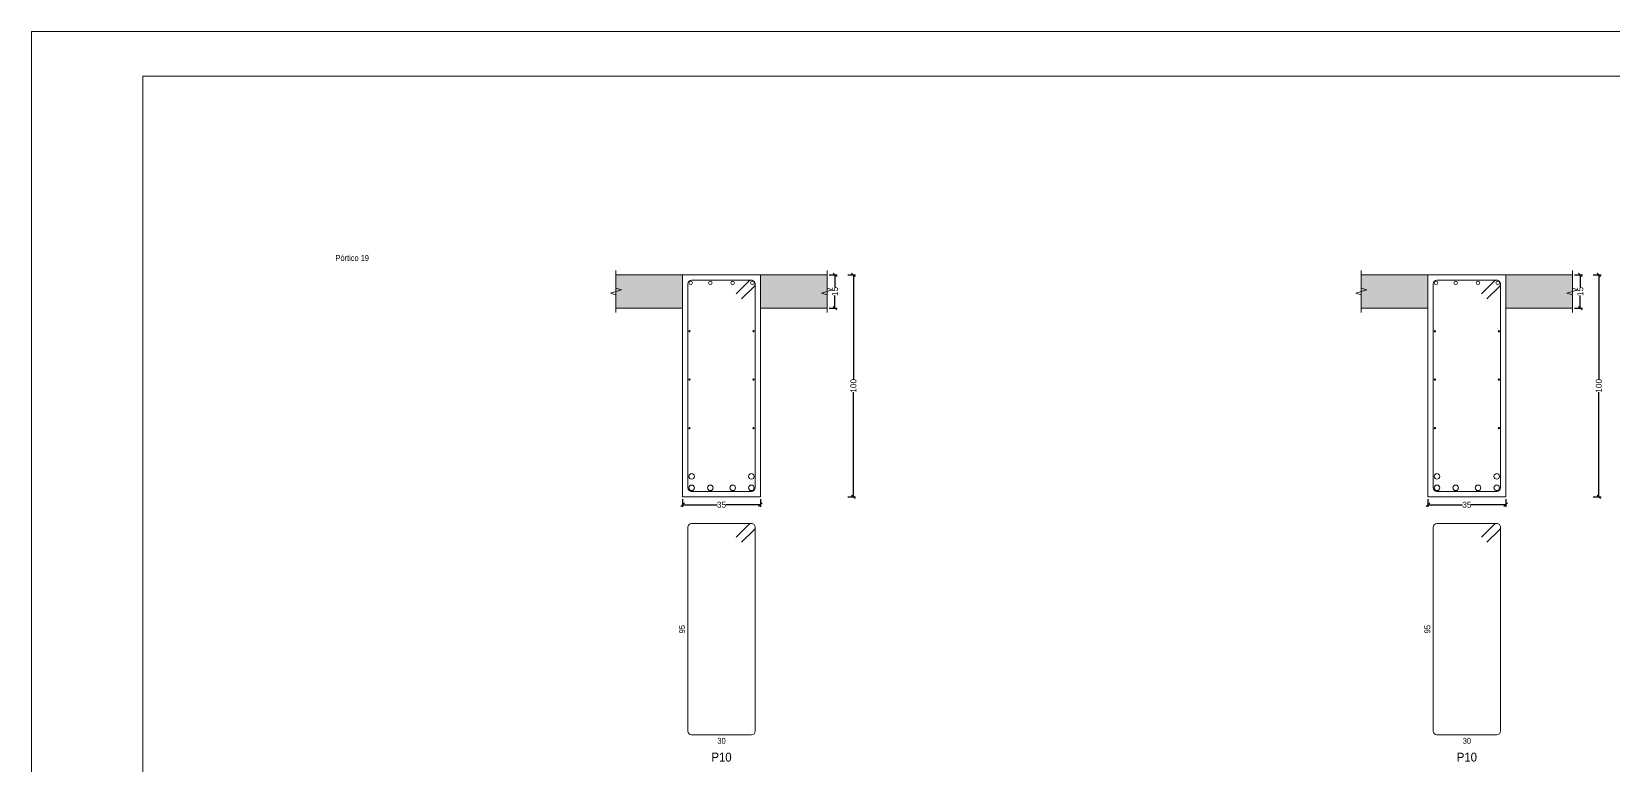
# Model space of a CAD drawing. Header units: millimetres. Extents: x 3 to 479, y -191 to 120.
# Drawn here: x 100.33 to 135.92, y -112.58 to -96.06 of the extents above; entities that cross this region are included whole.
import ezdxf
from ezdxf.enums import TextEntityAlignment as Align

# ---------------------------------------------------------------- set-up
doc = ezdxf.new("R2010")
doc.units = ezdxf.units.MM
for name, color, linetype, lineweight in [('ALZ_REF_REFERENCIA_PORTICO', 3, 'Continuous', 9), ('ARM_LONGITUDINAL_Ø16', 212, 'Continuous', 9), ('ARM_LONGITUDINAL_Ø25', 20, 'Continuous', 9), ('ARM_LONGITUDINAL_Ø6', 151, 'Continuous', 9), ('ARM_TRANSVERSAL_Ø8', 32, 'Continuous', 9), ('RECUAD_LIMITES', 2, 'Continuous', 0), ('RECUAD_MARCO', 1, 'Continuous', 20), ('SEC_CONT_FORJADOS_SECCION', 8, 'Continuous', 9), ('SEC_CONT_VIG_HORMIGON_SECCION', 2, 'Continuous', 9), ('SEC_COTAS_SEC_DIM_VIGA', 122, 'Continuous', 0), ('SEC_COTAS_TEXTOS_DESPIECE_ESTRIBADO', 122, 'Continuous', 0), ('SEC_REF_TXT_POSICIONES_ARM_ESTRIBOS', 1, 'Continuous', 9)]:
    doc.layers.add(name, color=color, linetype=linetype, lineweight=lineweight)
doc.styles.add('CYPETXT_0.2_romans', font='arial.ttf', dxfattribs={"height": 0.133333})
doc.styles.add('CYPETXT_romans', font='arial.ttf', dxfattribs={"height": 0.2})
doc.dimstyles.new('cype_oblique', dxfattribs={"dimtxt": 0.18, "dimasz": 0.18, "dimexe": 0.05, "dimexo": 0.05, "dimgap": 0, "dimtad": 0, "dimdec": 4, "dimzin": 0, "dimdsep": 46, "dimtxsty": 'CYPETXT_0.2_romans', "dimblk": 'OBLIQUE', "dimtsz": 0.04, "dimcen": 0.09, "dimadec": 0, "dimazin": 0, "dimtfac": 1, "dimtdec": 4, "dimtofl": 0, "dimtmove": 2, "dimatfit": 3, "dimfxl": 1, "dimtolj": 1, "dimtzin": 0, "dimarcsym": 0})

# ---------------------------------------------------------------- blocks, each defined once
blk = doc.blocks.new('*D697')
at = {"layer": 'Defpoints', "color": 0, "transparency": 16777216}
for p in [(114.978, -106.534), (116.728, -106.534), (116.728, -106.711)]:
    blk.add_point(p, dxfattribs=at)
at = {"layer": 'SEC_COTAS_SEC_DIM_VIGA', "color": 0, "lineweight": -2, "transparency": 16777216}
for p, q in [((114.938, -106.751), (115.018, -106.671)), ((114.978, -106.584), (114.978, -106.761)), ((114.978, -106.711), (115.757, -106.711)), ((116.728, -106.711), (115.949, -106.711)), ((116.688, -106.751), (116.768, -106.671)), ((116.728, -106.584), (116.728, -106.761))]:
    blk.add_line(p, q, dxfattribs=at)
at = {"layer": 'SEC_COTAS_SEC_DIM_VIGA', "color": 0, "transparency": 16777216, "insert": (115.853, -106.711), "char_height": 0.1333, "attachment_point": 5, "style": 'CYPETXT_0.2_romans'}
blk.add_mtext('\\A1;35', dxfattribs=at)
blk = doc.blocks.new('_OBLIQUE')
at = {"color": 0, "linetype": 'ByBlock', "lineweight": -2}
blk.add_line((-0.5, -0.5), (0.5, 0.5), dxfattribs=at)
blk = doc.blocks.new('*D698')
at = {"layer": 'Defpoints', "color": 0, "transparency": 16777216}
for p in [(118.228, -101.534), (118.405, -101.534), (118.228, -102.284)]:
    blk.add_point(p, dxfattribs=at)
at = {"layer": 'SEC_COTAS_SEC_DIM_VIGA', "color": 0, "lineweight": -2, "transparency": 16777216}
for p, q in [((118.278, -101.534), (118.455, -101.534)), ((118.445, -101.574), (118.365, -101.494)), ((118.405, -101.534), (118.405, -101.819)), ((118.405, -102.284), (118.405, -101.999)), ((118.278, -102.284), (118.455, -102.284)), ((118.445, -102.324), (118.365, -102.244))]:
    blk.add_line(p, q, dxfattribs=at)
at = {"layer": 'SEC_COTAS_SEC_DIM_VIGA', "color": 0, "transparency": 16777216, "insert": (118.405, -101.909), "char_height": 0.1333, "attachment_point": 5, "rotation": 90, "style": 'CYPETXT_0.2_romans'}
blk.add_mtext('\\A1;15', dxfattribs=at)
blk = doc.blocks.new('*D699')
at = {"layer": 'Defpoints', "color": 0, "transparency": 16777216}
for p in [(118.644, -101.534), (118.821, -101.534), (118.644, -106.534)]:
    blk.add_point(p, dxfattribs=at)
at = {"layer": 'SEC_COTAS_SEC_DIM_VIGA', "color": 0, "lineweight": -2, "transparency": 16777216}
for p, q in [((118.694, -101.534), (118.871, -101.534)), ((118.861, -101.574), (118.781, -101.494)), ((118.821, -101.534), (118.821, -103.893)), ((118.821, -106.534), (118.821, -104.175)), ((118.694, -106.534), (118.871, -106.534)), ((118.861, -106.574), (118.781, -106.494))]:
    blk.add_line(p, q, dxfattribs=at)
at = {"layer": 'SEC_COTAS_SEC_DIM_VIGA', "color": 0, "transparency": 16777216, "insert": (118.821, -104.034), "char_height": 0.1333, "attachment_point": 5, "rotation": 90, "style": 'CYPETXT_0.2_romans'}
blk.add_mtext('\\A1;100', dxfattribs=at)
blk = doc.blocks.new('*D700')
at = {"layer": 'Defpoints', "color": 0, "transparency": 16777216}
for p in [(131.748, -106.534), (133.498, -106.534), (133.498, -106.711)]:
    blk.add_point(p, dxfattribs=at)
at = {"layer": 'SEC_COTAS_SEC_DIM_VIGA', "color": 0, "lineweight": -2, "transparency": 16777216}
for p, q in [((131.708, -106.751), (131.788, -106.671)), ((131.748, -106.584), (131.748, -106.761)), ((131.748, -106.711), (132.527, -106.711)), ((133.498, -106.711), (132.719, -106.711)), ((133.458, -106.751), (133.538, -106.671)), ((133.498, -106.584), (133.498, -106.761))]:
    blk.add_line(p, q, dxfattribs=at)
at = {"layer": 'SEC_COTAS_SEC_DIM_VIGA', "color": 0, "transparency": 16777216, "insert": (132.623, -106.711), "char_height": 0.1333, "attachment_point": 5, "style": 'CYPETXT_0.2_romans'}
blk.add_mtext('\\A1;35', dxfattribs=at)
blk = doc.blocks.new('*D701')
at = {"layer": 'Defpoints', "color": 0, "transparency": 16777216}
for p in [(134.998, -101.534), (135.175, -101.534), (134.998, -102.284)]:
    blk.add_point(p, dxfattribs=at)
at = {"layer": 'SEC_COTAS_SEC_DIM_VIGA', "color": 0, "lineweight": -2, "transparency": 16777216}
for p, q in [((135.048, -101.534), (135.225, -101.534)), ((135.215, -101.574), (135.135, -101.494)), ((135.175, -101.534), (135.175, -101.819)), ((135.175, -102.284), (135.175, -101.999)), ((135.048, -102.284), (135.225, -102.284)), ((135.215, -102.324), (135.135, -102.244))]:
    blk.add_line(p, q, dxfattribs=at)
at = {"layer": 'SEC_COTAS_SEC_DIM_VIGA', "color": 0, "transparency": 16777216, "insert": (135.175, -101.909), "char_height": 0.1333, "attachment_point": 5, "rotation": 90, "style": 'CYPETXT_0.2_romans'}
blk.add_mtext('\\A1;15', dxfattribs=at)
blk = doc.blocks.new('*D702')
at = {"layer": 'Defpoints', "color": 0, "transparency": 16777216}
for p in [(135.414, -101.534), (135.591, -101.534), (135.414, -106.534)]:
    blk.add_point(p, dxfattribs=at)
at = {"layer": 'SEC_COTAS_SEC_DIM_VIGA', "color": 0, "lineweight": -2, "transparency": 16777216}
for p, q in [((135.464, -101.534), (135.641, -101.534)), ((135.631, -101.574), (135.551, -101.494)), ((135.591, -101.534), (135.591, -103.893)), ((135.591, -106.534), (135.591, -104.175)), ((135.464, -106.534), (135.641, -106.534)), ((135.631, -106.574), (135.551, -106.494))]:
    blk.add_line(p, q, dxfattribs=at)
at = {"layer": 'SEC_COTAS_SEC_DIM_VIGA', "color": 0, "transparency": 16777216, "insert": (135.591, -104.034), "char_height": 0.1333, "attachment_point": 5, "rotation": 90, "style": 'CYPETXT_0.2_romans'}
blk.add_mtext('\\A1;100', dxfattribs=at)

msp = doc.modelspace()

# ---------------------------------------------------------------- hatches: boundary and pattern name
at = {"layer": 'SEC_CONT_FORJADOS_SECCION', "true_color": 0xdad7d3}
for points in [[(113.47793, -101.53412), (114.97793, -101.53412), (114.97793, -102.28412), (113.47793, -102.28412)], [(118.22793, -101.53412), (116.72793, -101.53412), (116.72793, -102.28412), (118.22793, -102.28412)], [(130.24793, -101.53412), (131.74793, -101.53412), (131.74793, -102.28412), (130.24793, -102.28412)], [(134.99793, -101.53412), (133.49793, -101.53412), (133.49793, -102.28412), (134.99793, -102.28412)]]:
    msp.add_hatch(color=254, dxfattribs=at).paths.add_polyline_path(points)

# ---------------------------------------------------------------- linework, layer by layer
at = {"layer": 'ARM_LONGITUDINAL_Ø16'}
for centre in [(115.15793, -101.71412), (115.60126, -101.71412), (116.10459, -101.71412), (116.54793, -101.71412), (131.92793, -101.71412), (132.37126, -101.71412), (132.87459, -101.71412), (133.31793, -101.71412)]:
    msp.add_circle(centre, 0.04, dxfattribs=at)
at = {"layer": 'ARM_LONGITUDINAL_Ø25'}
for centre in [(115.18043, -106.07328), (116.52543, -106.07328), (131.95043, -106.07328), (133.29543, -106.07328), (115.18043, -106.33162), (115.60126, -106.33162), (116.10459, -106.33162), (116.52543, -106.33162), (131.95043, -106.33162), (132.37126, -106.33162), (132.87459, -106.33162), (133.29543, -106.33162)]:
    msp.add_circle(centre, 0.0625, dxfattribs=at)
at = {"layer": 'ARM_LONGITUDINAL_Ø6'}
for centre in [(115.13293, -102.80391), (116.57293, -102.80391), (131.90293, -102.80391), (133.34293, -102.80391), (115.13293, -103.8937), (116.57293, -103.8937), (131.90293, -103.8937), (133.34293, -103.8937), (115.13293, -104.98349), (116.57293, -104.98349), (131.90293, -104.98349), (133.34293, -104.98349)]:
    msp.add_circle(centre, 0.015, dxfattribs=at)
at = {"layer": 'ARM_TRANSVERSAL_Ø8'}
for points in [[(116.30092, -102.0778), (116.58376, -101.79495), (116.59402, -101.78245), (116.60165, -101.76819), (116.60634, -101.75271), (116.60793, -101.73662), (116.60634, -101.72052), (116.60165, -101.70505), (116.59402, -101.69078), (116.58376, -101.67828), (116.57126, -101.66802), (116.557, -101.6604), (116.54152, -101.6557), (116.52543, -101.65412), (115.18043, -101.65412), (115.14885, -101.6604), (115.12209, -101.67828), (115.10421, -101.70505), (115.09793, -101.73662), (115.09793, -106.33162), (115.10421, -106.36319), (115.12209, -106.38995), (115.14885, -106.40784), (115.18043, -106.41412), (116.52543, -106.41412), (116.557, -106.40784), (116.58376, -106.38995), (116.60165, -106.36319), (116.60793, -106.33162), (116.60793, -101.73662), (116.60634, -101.72052), (116.60165, -101.70505), (116.59402, -101.69078), (116.58376, -101.67828), (116.57126, -101.66802), (116.557, -101.6604), (116.54152, -101.6557), (116.52543, -101.65412), (116.51252, -101.65513), (116.49993, -101.65815), (116.48797, -101.66311), (116.47693, -101.66987), (116.46709, -101.67828), (116.18425, -101.96112)], [(133.07092, -102.0778), (133.35376, -101.79495), (133.36402, -101.78245), (133.37165, -101.76819), (133.37634, -101.75271), (133.37793, -101.73662), (133.37634, -101.72052), (133.37165, -101.70505), (133.36402, -101.69078), (133.35376, -101.67828), (133.34126, -101.66802), (133.327, -101.6604), (133.31152, -101.6557), (133.29543, -101.65412), (131.95043, -101.65412), (131.91885, -101.6604), (131.89209, -101.67828), (131.87421, -101.70505), (131.86793, -101.73662), (131.86793, -106.33162), (131.87421, -106.36319), (131.89209, -106.38995), (131.91885, -106.40784), (131.95043, -106.41412), (133.29543, -106.41412), (133.327, -106.40784), (133.35376, -106.38995), (133.37165, -106.36319), (133.37793, -106.33162), (133.37793, -101.73662), (133.37634, -101.72052), (133.37165, -101.70505), (133.36402, -101.69078), (133.35376, -101.67828), (133.34126, -101.66802), (133.327, -101.6604), (133.31152, -101.6557), (133.29543, -101.65412), (133.28252, -101.65513), (133.26993, -101.65815), (133.25797, -101.66311), (133.24693, -101.66987), (133.23709, -101.67828), (132.95425, -101.96112)], [(116.30092, -107.55713), (116.58376, -107.27429), (116.59402, -107.26178), (116.60165, -107.24752), (116.60634, -107.23205), (116.60793, -107.21595), (116.60634, -107.19986), (116.60165, -107.18438), (116.59402, -107.17012), (116.58376, -107.15761), (116.57126, -107.14735), (116.557, -107.13973), (116.54152, -107.13504), (116.52543, -107.13345), (115.18043, -107.13345), (115.14885, -107.13973), (115.12209, -107.15761), (115.10421, -107.18438), (115.09793, -107.21595), (115.09793, -111.81095), (115.10421, -111.84252), (115.12209, -111.86929), (115.14885, -111.88717), (115.18043, -111.89345), (116.52543, -111.89345), (116.557, -111.88717), (116.58376, -111.86929), (116.60165, -111.84252), (116.60793, -111.81095), (116.60793, -107.21595), (116.60634, -107.19986), (116.60165, -107.18438), (116.59402, -107.17012), (116.58376, -107.15761), (116.57126, -107.14735), (116.557, -107.13973), (116.54152, -107.13504), (116.52543, -107.13345), (116.51252, -107.13447), (116.49993, -107.13749), (116.48797, -107.14244), (116.47693, -107.14921), (116.46709, -107.15761), (116.18425, -107.44046)], [(133.07092, -107.55713), (133.35376, -107.27429), (133.36402, -107.26178), (133.37165, -107.24752), (133.37634, -107.23205), (133.37793, -107.21595), (133.37634, -107.19986), (133.37165, -107.18438), (133.36402, -107.17012), (133.35376, -107.15761), (133.34126, -107.14735), (133.327, -107.13973), (133.31152, -107.13504), (133.29543, -107.13345), (131.95043, -107.13345), (131.91885, -107.13973), (131.89209, -107.15761), (131.87421, -107.18438), (131.86793, -107.21595), (131.86793, -111.81095), (131.87421, -111.84252), (131.89209, -111.86929), (131.91885, -111.88717), (131.95043, -111.89345), (133.29543, -111.89345), (133.327, -111.88717), (133.35376, -111.86929), (133.37165, -111.84252), (133.37793, -111.81095), (133.37793, -107.21595), (133.37634, -107.19986), (133.37165, -107.18438), (133.36402, -107.17012), (133.35376, -107.15761), (133.34126, -107.14735), (133.327, -107.13973), (133.31152, -107.13504), (133.29543, -107.13345), (133.28252, -107.13447), (133.26993, -107.13749), (133.25797, -107.14244), (133.24693, -107.14921), (133.23709, -107.15761), (132.95425, -107.44046)]]:
    msp.add_lwpolyline(points, dxfattribs=at)
at = {"layer": 'RECUAD_LIMITES'}
msp.add_lwpolyline([(100.33093, -138.05816), (159.73093, -138.05816), (159.73093, -96.05816), (100.33093, -96.05816), (100.33093, -138.05816)], close=True, dxfattribs=at)
at = {"layer": 'RECUAD_MARCO'}
msp.add_lwpolyline([(102.83093, -137.05816), (158.73093, -137.05816), (158.73093, -97.05816), (102.83093, -97.05816), (102.83093, -137.05816)], close=True, dxfattribs=at)
at = {"layer": 'SEC_CONT_FORJADOS_SECCION'}
for points in [[(113.47793, -101.43412), (113.47793, -101.83412), (113.60293, -101.87162), (113.35293, -101.94662), (113.47793, -101.98412), (113.47793, -102.38412)], [(113.47793, -101.53412), (114.97793, -101.53412), (114.97793, -102.28412), (113.47793, -102.28412)], [(118.22793, -101.53412), (116.72793, -101.53412), (116.72793, -102.28412), (118.22793, -102.28412)], [(118.22793, -101.43412), (118.22793, -101.83412), (118.35293, -101.87162), (118.10293, -101.94662), (118.22793, -101.98412), (118.22793, -102.38412)], [(130.24793, -101.43412), (130.24793, -101.83412), (130.37293, -101.87162), (130.12293, -101.94662), (130.24793, -101.98412), (130.24793, -102.38412)], [(130.24793, -101.53412), (131.74793, -101.53412), (131.74793, -102.28412), (130.24793, -102.28412)], [(134.99793, -101.53412), (133.49793, -101.53412), (133.49793, -102.28412), (134.99793, -102.28412)], [(134.99793, -101.43412), (134.99793, -101.83412), (135.12293, -101.87162), (134.87293, -101.94662), (134.99793, -101.98412), (134.99793, -102.38412)]]:
    msp.add_lwpolyline(points, dxfattribs=at)
at = {"layer": 'SEC_CONT_FORJADOS_SECCION', "color": 254, "true_color": 0xdad7d3}
for points in [[(113.47793, -101.53412), (114.97793, -101.53412), (114.97793, -102.28412), (113.47793, -102.28412)], [(118.22793, -101.53412), (116.72793, -101.53412), (116.72793, -102.28412), (118.22793, -102.28412)], [(130.24793, -101.53412), (131.74793, -101.53412), (131.74793, -102.28412), (130.24793, -102.28412)], [(134.99793, -101.53412), (133.49793, -101.53412), (133.49793, -102.28412), (134.99793, -102.28412)]]:
    msp.add_lwpolyline(points, close=True, dxfattribs=at)
at = {"layer": 'SEC_CONT_VIG_HORMIGON_SECCION'}
for points in [[(116.72793, -101.53412), (114.97793, -101.53412), (114.97793, -106.53412), (116.72793, -106.53412), (116.72793, -101.53412)], [(133.49793, -101.53412), (131.74793, -101.53412), (131.74793, -106.53412), (133.49793, -106.53412), (133.49793, -101.53412)]]:
    msp.add_lwpolyline(points, close=True, dxfattribs=at)

# ---------------------------------------------------------------- texts
at = {"layer": 'ALZ_REF_REFERENCIA_PORTICO', "style": 'CYPETXT_romans', "width": 0.820327}
msp.add_text('Pórtico 19', height=0.133333, dxfattribs=at).set_placement((107.16793, -101.15412), align=Align.MIDDLE_LEFT)
at = {"layer": 'SEC_COTAS_TEXTOS_DESPIECE_ESTRIBADO', "style": 'CYPETXT_romans', "width": 0.872274}
for p in [(115.03126, -109.51345), (131.80126, -109.51345)]:
    msp.add_text('95', height=0.133333, rotation=90, dxfattribs=at).set_placement(p, align=Align.CENTER)
for p in [(115.85293, -111.96012), (132.62293, -111.96012)]:
    msp.add_text('30', height=0.133333, dxfattribs=at).set_placement(p, align=Align.TOP_CENTER)
at = {"layer": 'SEC_REF_TXT_POSICIONES_ARM_ESTRIBOS', "style": 'CYPETXT_romans', "width": 0.91451}
for p in [(115.85293, -112.39345), (132.62293, -112.39345)]:
    msp.add_text('P10', height=0.2, dxfattribs=at).set_placement(p, align=Align.MIDDLE_CENTER)

# ---------------------------------------------------------------- dimensions: what is measured, and where the dimension line sits
at = {"layer": 'SEC_COTAS_SEC_DIM_VIGA'}
for p1, p2, text, picture, middle in [((118.22793, -102.28412), (118.22793, -101.53412), '15', '*D698', (118.40526, -101.90912)), ((118.64393, -106.53412), (118.64393, -101.53412), '100', '*D699', (118.82126, -104.03412)), ((134.99793, -102.28412), (134.99793, -101.53412), '15', '*D701', (135.17526, -101.90912)), ((135.41393, -106.53412), (135.41393, -101.53412), '100', '*D702', (135.59126, -104.03412)), ((114.97793, -106.53412), (116.72793, -106.53412), '35', '*D697', (115.85293, -106.71145)), ((131.74793, -106.53412), (133.49793, -106.53412), '35', '*D700', (132.62293, -106.71145))]:
    dim = msp.add_aligned_dim(p1=p1, p2=p2, distance=-0.17733, text=text, dimstyle='cype_oblique', dxfattribs=at)
    dim.commit()
    dim.dimension.update_dxf_attribs({"geometry": picture, "text_midpoint": middle})

doc.saveas('drawing.dxf')
